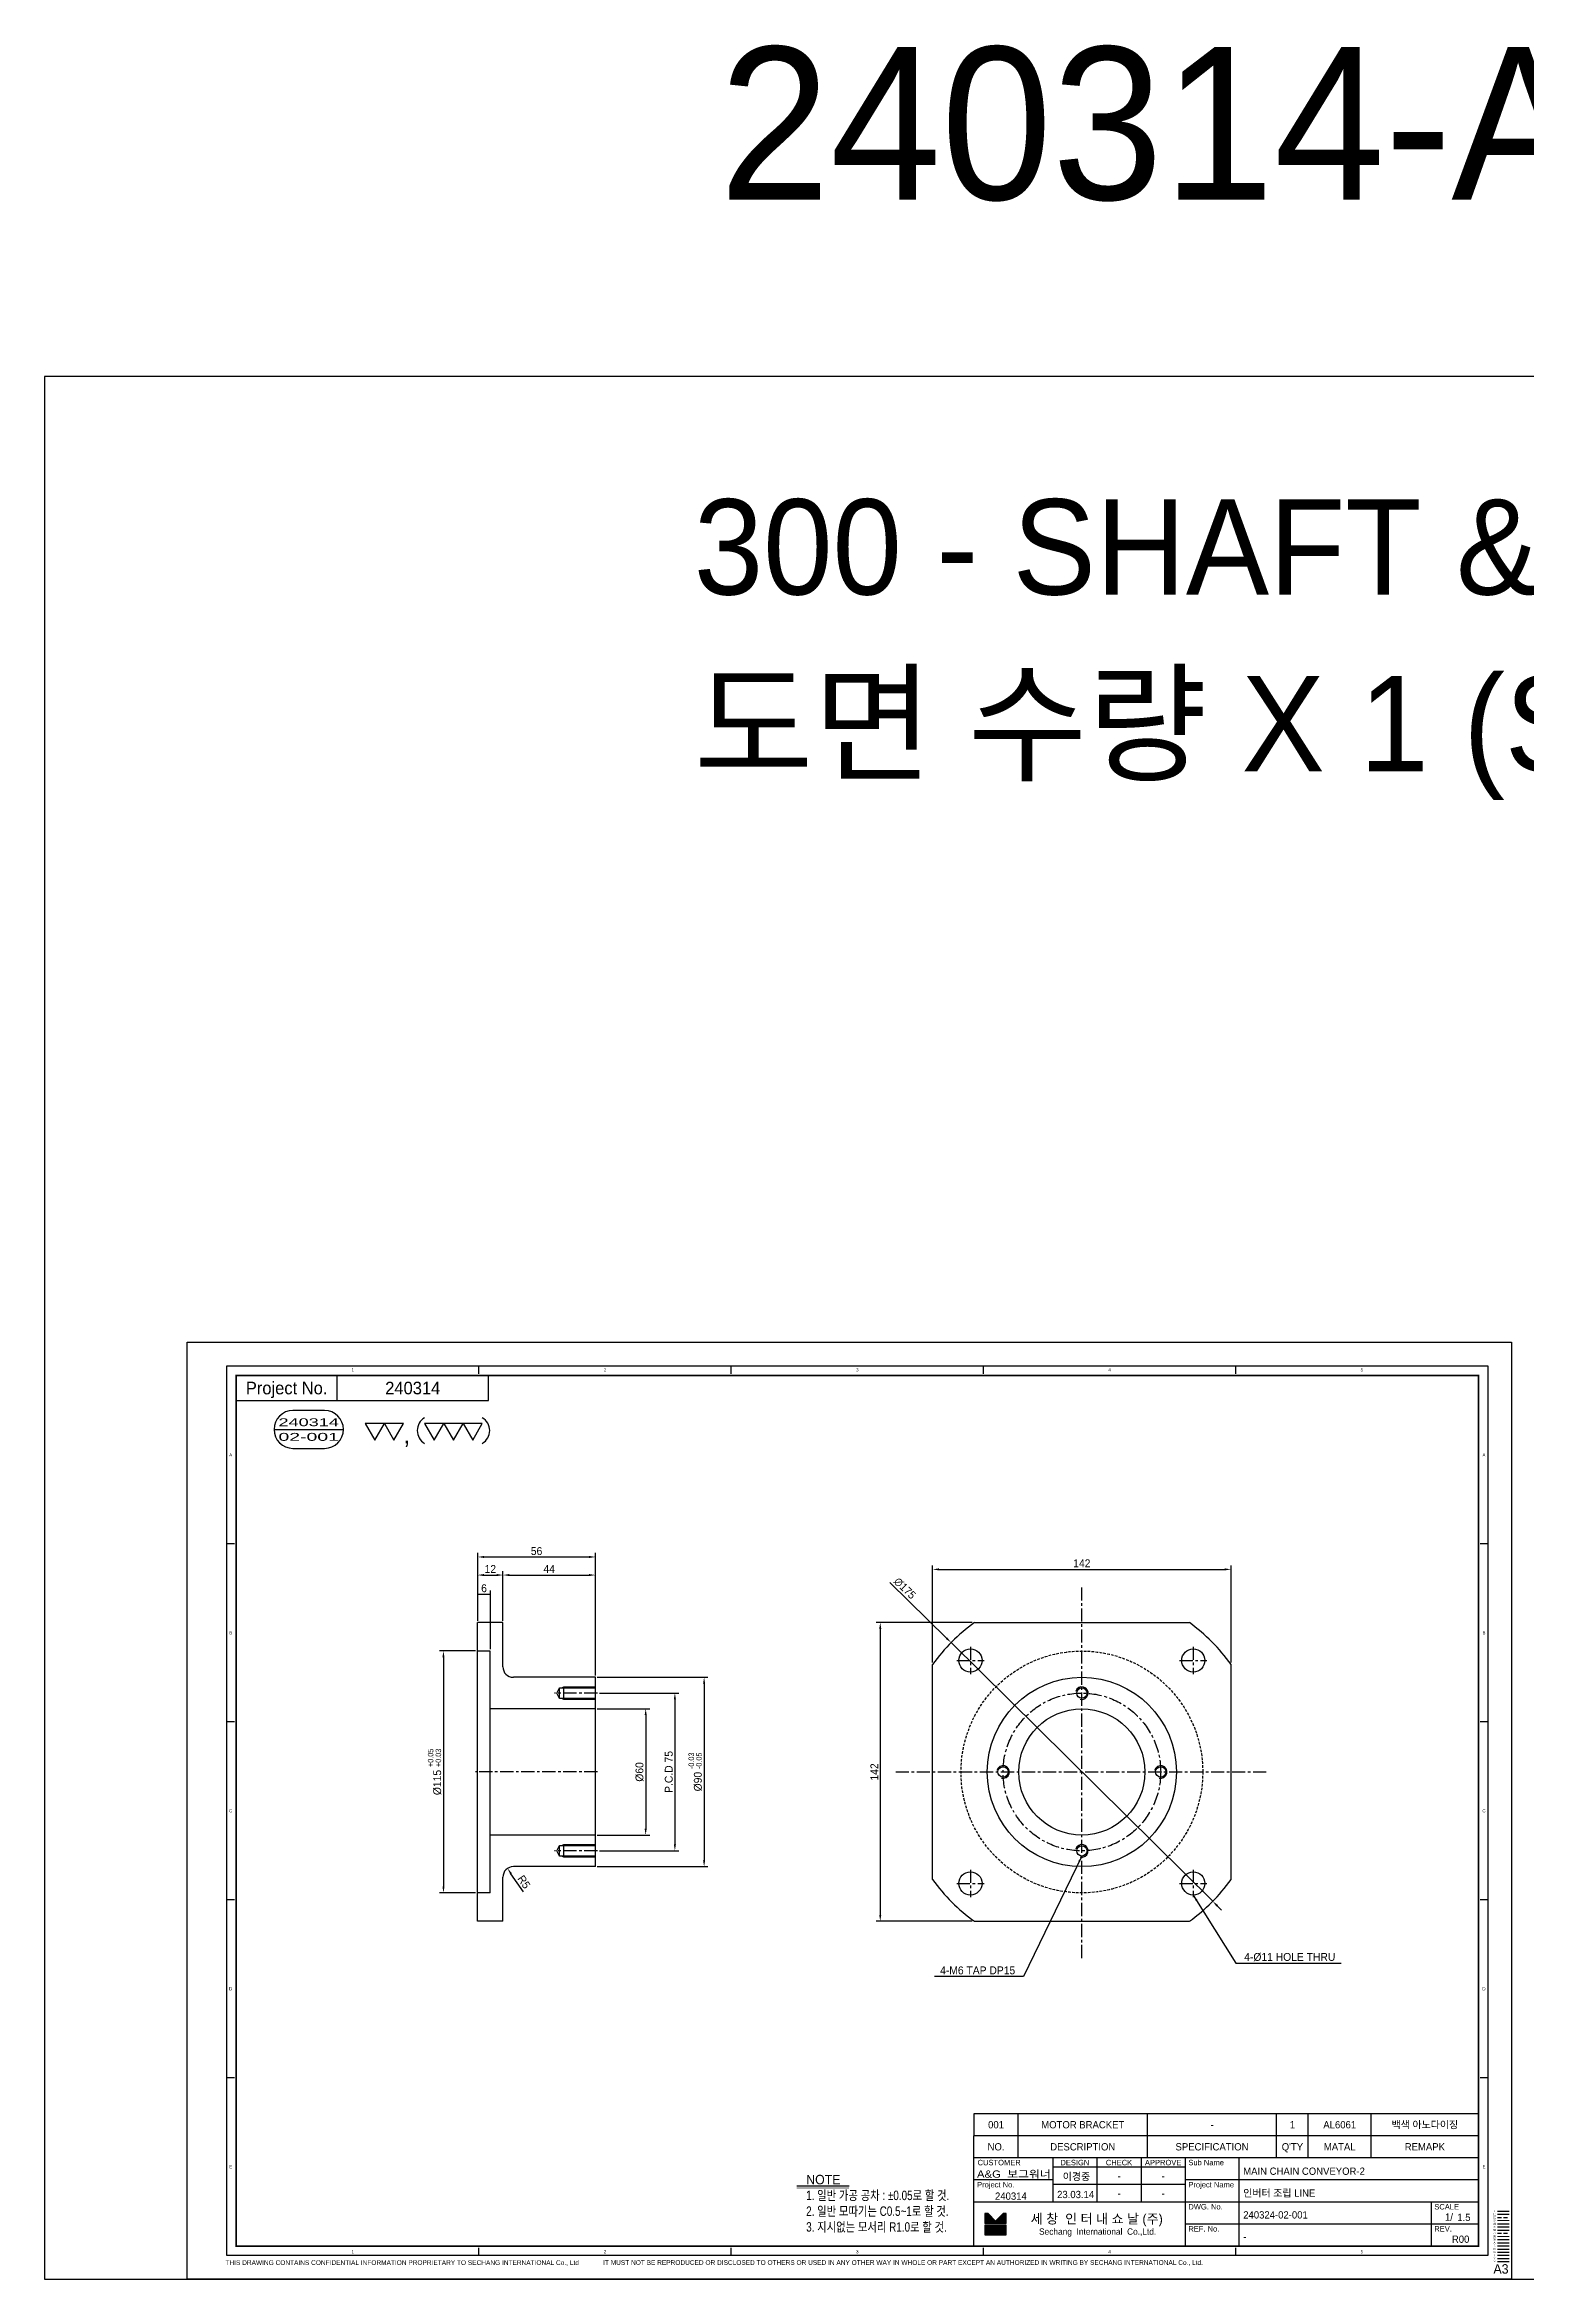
# Model space of a CAD drawing. Header units: inches. Extents: x 0 to 77285, y -118 to 40065.
# Drawn here: x 71277 to 71982, y 786 to 1849 of the extents above; entities that cross this region are included whole.
import ezdxf
from ezdxf.enums import TextEntityAlignment as Align

# ---------------------------------------------------------------- set-up
doc = ezdxf.new("R2010")
doc.units = ezdxf.units.IN
doc.header["$LTSCALE"] = 5
doc.header["$MEASUREMENT"] = 0
for name, pattern in [('CENTER', [2, 1.25, -0.25, 0.25, -0.25]), ('HIDDEN', [0.375, 0.25, -0.125]), ('PHANTOM', [2.5, 1.25, -0.25, 0.25, -0.25, 0.25, -0.25])]:
    doc.linetypes.add(name, pattern=pattern)
for name, color, linetype in [('11', 1, 'CENTER'), ('22', 2, 'HIDDEN'), ('44', 4, 'Continuous'), ('55', 5, 'Continuous'), ('66', 6, 'PHANTOM'), ('77', 40, 'HIDDEN'), ('99', 181, 'Continuous'), ('A', 8, 'Continuous'), ('B', 123, 'Continuous'), ('D', 3, 'Continuous'), ('G', 231, 'Continuous'), ('T', 3, 'Continuous'), ('VV', 1, 'Continuous'), ('Y', 60, 'Continuous')]:
    doc.layers.add(name, color=color, linetype=linetype)
doc.layers.add('33', color=3, linetype='PHANTOM', lineweight=9)
doc.layers.add('88', color=35, linetype='Continuous', lineweight=5)
doc.styles.add('SCI', font='')
doc.styles.get('SCI').set_extended_font_data('Gulim')
doc.dimstyles.new('SCH', dxfattribs={"dimtxt": 2.5, "dimasz": 2, "dimexe": 1.25, "dimexo": 0.625, "dimtad": 1, "dimdec": 8, "dimtxsty": 'SCI', "dimcen": 2.5, "dimclrd": 4, "dimclre": 4, "dimclrt": 7, "dimadec": 8, "dimazin": 2, "dimtfac": 1, "dimtdec": 8, "dimtmove": 0, "dimatfit": 3, "dimfxl": 1, "dimarcsym": 0})

# ---------------------------------------------------------------- blocks, each defined once
blk = doc.blocks.new('J2')
for p, q in [((0, 2.25), (-2.6, 2.25)), ((-2.6, 2.25), (-1.3, 0)), ((-1.3, 0), (0, 2.25)), ((2.6, 2.25), (0, 2.25)), ((0, 2.25), (1.3, 0)), ((1.3, 0), (2.6, 2.25))]:
    blk.add_line(p, q)
blk = doc.blocks.new('J3')
for p, q in [((-3.9, 2.25), (-2.6, 0)), ((-1.3, 2.25), (-3.9, 2.25)), ((-2.6, 0), (-1.3, 2.25)), ((-1.3, 2.25), (0, 0)), ((1.3, 2.25), (-1.3, 2.25)), ((0, 0), (1.3, 2.25)), ((1.3, 2.25), (2.6, 0)), ((3.9, 2.25), (1.3, 2.25)), ((2.6, 0), (3.9, 2.25))]:
    blk.add_line(p, q)
blk = doc.blocks.new('A$C645fd8c3')
at = {"linetype": 'Continuous'}
h = blk.add_hatch(dxfattribs=at)
h.set_pattern_fill('ANSI31', color=5, scale=0.563055, style=0)
h.set_pattern_definition([(45, (-482.600826, -378.99261), (-0.04976753, 0.04976753), [])])
h.paths.add_polyline_path([(259.73, -279.27), (259.73, -276.17), (258.74, -276.17), (256.35, -278.56), (253.96, -276.17), (252.97, -276.17), (252.97, -279.27)])
h.paths.add_polyline_path([(252.97, -279.83), (252.97, -282.93), (259.73, -282.93), (259.73, -279.83)])
at = {"color": 2}
for p, q in [((12.5, -289.5), (12.5, -7.5)), ((12.5, -7.5), (412.5, -7.5)), ((92.5, -10), (92.5, -7.5)), ((172.5, -10), (172.5, -7.5)), ((252.5, -10), (252.5, -7.5)), ((332.5, -10), (332.5, -7.5)), ((412.5, -7.5), (412.5, -289.5)), ((15, -63.9), (12.5, -63.9)), ((412.5, -63.9), (410, -63.9)), ((15, -120.3), (12.5, -120.3)), ((412.5, -120.3), (410, -120.3)), ((15, -176.7), (12.5, -176.7)), ((412.5, -176.7), (410, -176.7)), ((15, -233.1), (12.5, -233.1)), ((412.5, -233.1), (410, -233.1)), ((412.5, -289.5), (12.5, -289.5)), ((92.5, -289.5), (92.5, -287)), ((172.5, -289.5), (172.5, -287)), ((252.5, -289.5), (252.5, -287)), ((332.5, -289.5), (332.5, -287))]:
    blk.add_line(p, q, dxfattribs=at)
at = {"color": 40}
for p, q in [((47.5, -18.5), (47.5, -10.5)), ((95.5, -18.5), (95.5, -10.5))]:
    blk.add_line(p, q, dxfattribs=at)
at = {"color": 7, "linetype": 'Continuous'}
blk.add_line((27.52, -27.62), (49.52, -27.62), dxfattribs=at)
for p, q in [((409.5, -244.5), (249.5, -244.5)), ((249.5, -244.5), (249.5, -251.5)), ((249.5, -286.5), (249.5, -251.5)), ((409.5, -251.5), (249.5, -251.5)), ((409.5, -258.5), (249.5, -258.5)), ((316.5, -261.5), (274.5, -261.5)), ((316.5, -258.5), (316.5, -286.5)), ((316.5, -267), (274.5, -267)), ((415.59, -275.4), (419.2, -275.4))]:
    blk.add_line(p, q)
at = {"color": 3}
for p, q in [((263.5, -251.5), (263.5, -244.5)), ((304.5, -251.5), (304.5, -244.5)), ((345.5, -251.5), (345.5, -244.5)), ((355.5, -251.5), (355.5, -244.5)), ((375.5, -251.5), (375.5, -244.5)), ((263.5, -258.5), (263.5, -251.5)), ((304.5, -258.5), (304.5, -251.5)), ((345.5, -258.5), (345.5, -251.5)), ((355.5, -258.5), (355.5, -251.5)), ((375.5, -258.5), (375.5, -251.5)), ((274.5, -258.5), (274.5, -272.5)), ((288.5, -258.5), (288.5, -272.5)), ((302.5, -258.5), (302.5, -272.5)), ((333.5, -258.5), (333.5, -286.5)), ((274.5, -265.5), (249.5, -265.5)), ((409.58, -265.5), (316.5, -265.5)), ((409.5, -272.5), (249.5, -272.5)), ((409.58, -279.5), (316.5, -279.5))]:
    blk.add_line(p, q, dxfattribs=at)
at = {"color": 5, "linetype": 'Continuous'}
for p, q in [((252.97, -276.17), (252.97, -279.27)), ((253.96, -276.17), (252.97, -276.17)), ((253.96, -276.17), (256.35, -278.56)), ((258.74, -276.17), (256.35, -278.56)), ((259.73, -276.17), (258.74, -276.17)), ((259.73, -279.27), (259.73, -276.17)), ((259.73, -279.27), (252.97, -279.27)), ((252.97, -279.83), (252.97, -282.93)), ((259.73, -279.83), (252.97, -279.83)), ((252.97, -282.93), (259.73, -282.93)), ((259.73, -282.93), (259.73, -279.83))]:
    blk.add_line(p, q, dxfattribs=at)
at = {"color": 40, "const_width": 0.5}
blk.add_lwpolyline([(15.5, -286.5), (15.5, -10.5), (409.5, -10.5), (409.5, -286.5)], close=True, dxfattribs=at)
at = {"color": 40}
blk.add_lwpolyline([(15.5, -18.5), (95.5, -18.5)], dxfattribs=at)
blk.add_lwpolyline([(33.52, -21.62, 1), (33.52, -33.62), (43.52, -33.62, 1), (43.52, -21.62)], format="xyb", close=True)
at = {"const_width": 0.257}
blk.add_lwpolyline([(193.31, -268.04), (209.91, -268.04)], dxfattribs=at)
at = {"color": 3}
blk.add_lwpolyline([(193.31, -267.35), (209.91, -267.35)], dxfattribs=at)
for centre, start, end in [((77.61, -27.99), 120, 240), ((91.22, -27.99), 300, 60)]:
    blk.add_arc(centre, 4.69, start, end)
at = {"layer": '11'}
blk.add_line((415.59, -276.4), (419.2, -276.4), dxfattribs=at)
at = {"layer": '22'}
blk.add_line((415.59, -277.4), (419.2, -277.4), dxfattribs=at)
at = {"layer": '33'}
blk.add_line((415.59, -278.4), (419.2, -278.4), dxfattribs=at)
at = {"layer": '44'}
blk.add_line((415.59, -279.4), (419.2, -279.4), dxfattribs=at)
at = {"layer": '55'}
blk.add_line((415.59, -280.4), (419.2, -280.4), dxfattribs=at)
at = {"layer": '66'}
blk.add_line((415.59, -281.4), (419.2, -281.4), dxfattribs=at)
at = {"layer": '77'}
blk.add_line((415.59, -282.4), (419.2, -282.4), dxfattribs=at)
at = {"layer": '88'}
blk.add_line((415.59, -283.4), (419.2, -283.4), dxfattribs=at)
at = {"layer": '99'}
blk.add_line((415.59, -284.4), (419.2, -284.4), dxfattribs=at)
at = {"layer": 'A'}
blk.add_line((415.59, -285.4), (419.2, -285.4), dxfattribs=at)
at = {"layer": 'B'}
blk.add_line((415.59, -286.4), (419.2, -286.4), dxfattribs=at)
at = {"layer": 'D'}
blk.add_line((415.59, -287.4), (419.2, -287.4), dxfattribs=at)
at = {"layer": 'Defpoints', "color": 1}
blk.add_lwpolyline([(0, -297), (0, 0), (420, 0), (420, -297)], close=True, dxfattribs=at)
at = {"layer": 'G'}
blk.add_line((415.59, -288.4), (419.2, -288.4), dxfattribs=at)
at = {"layer": 'T'}
for p, q in [((394.5, -272.5), (394.5, -286.5)), ((415.59, -289.4), (419.2, -289.4))]:
    blk.add_line(p, q, dxfattribs=at)
at = {"layer": 'VV'}
blk.add_line((415.59, -291.4), (419.2, -291.4), dxfattribs=at)
at = {"layer": 'Y'}
blk.add_line((415.59, -290.4), (419.2, -290.4), dxfattribs=at)
at = {"xscale": 2.34375, "yscale": 2.34375, "zscale": 2.34375}
for name, p in [('J2', (62.5, -31.03)), ('J3', (84.42, -31.03))]:
    blk.add_blockref(name, p, dxfattribs=at)
at = {"style": 'SCI'}
for s, height, p in [('Project No.', 4, (31.5, -14.5)), (',', 5.86, (69.61, -29.14)), ('NO.', 2.308, (256.5, -255)), ('DESCRIPTION', 2.3077, (284, -255)), ('SPECIFICATION', 2.3077, (325, -255)), ("Q'TY", 2.308, (350.5, -255)), ('MATAL', 2.308, (365.5, -255)), ('REMAPK', 2.308, (392.5, -255)), ('DESIGN', 1.731, (281.5, -260)), ('CHECK', 1.731, (295.5, -260)), ('APPROVE', 1.731, (309.5, -260)), ('이경중', 2.308, (282, -264.44)), ('-', 2.31, (295.5, -264.25)), ('-', 2.31, (309.5, -264.25)), ('세 창  인 터 내 쇼 날 (주)', 3.0296, (288.44, -277.82)), ('0', 0.6, (414.6, -275.37)), ('Sechang  International  Co.,Ltd.', 2.0198, (288.72, -281.87))]:
    blk.add_text(s, height=height, dxfattribs=at).set_placement(p, align=Align.MIDDLE_CENTER)
at = {"color": 2, "style": 'SCI'}
for s, p in [('1', (52.5, -8.75)), ('2', (132.5, -8.75)), ('3', (212.5, -8.75)), ('4', (292.5, -8.75)), ('5', (372.5, -8.75)), ('A', (13.75, -35.7)), ('A', (411.25, -35.7)), ('B', (13.75, -92.1)), ('B', (411.25, -92.1)), ('C', (13.75, -148.5)), ('C', (411.25, -148.5)), ('D', (13.75, -204.9)), ('D', (411.25, -204.9)), ('E', (13.75, -261.3)), ('E', (411.25, -261.3)), ('E', (411.25, -261.3)), ('1', (52.5, -288.25)), ('2', (132.5, -288.25)), ('3', (212.5, -288.25)), ('4', (292.5, -288.25)), ('5', (372.5, -288.25))]:
    blk.add_text(s, height=1, dxfattribs=at).set_placement(p, align=Align.MIDDLE_CENTER)
at = {"style": 'SCI'}
for s, height, p in [('CUSTOMER', 1.731, (250.65, -260)), ('Sub Name', 1.731, (317.5, -260)), ('Project No.', 1.7308, (250.5, -267)), ('Project Name', 1.7308, (317.5, -267)), ('DWG. No.', 1.731, (317.5, -274)), ('SCALE', 1.731, (395.5, -274)), ('REF. No.', 1.731, (317.5, -281)), ('REV.', 1.731, (395.5, -281))]:
    blk.add_text(s, height=height, dxfattribs=at).set_placement(p, align=Align.MIDDLE_LEFT)
at = {"color": 40, "style": 'SCI'}
for s, height, p in [('-', 2.31, (295.5, -269.75)), ('-', 2.31, (309.5, -269.75)), ('1/', 2.308, (400.15, -277.29))]:
    blk.add_text(s, height=height, dxfattribs=at).set_placement(p, align=Align.MIDDLE_CENTER)
at = {"color": 3, "linetype": 'Continuous', "style": 'SCI'}
for s, p in [('THIS DRAWING CONTAINS CONFIDENTIAL INFORMATION PROPRIETARY TO SECHANG INTERNATIONAL Co., Ltd  ', (12.11, -292.46)), ('IT MUST NOT BE REPRODUCED OR DISCLOSED TO OTHERS OR USED IN ANY OTHER WAY IN WHOLE OR PART EXCEPT AN AUTHORIZED IN WRITING BY SECHANG INTERNATIONAL Co., Ltd.', (131.88, -292.43))]:
    blk.add_text(s, height=1.5, dxfattribs=at).set_placement(p)
at = {"color": 2, "style": 'SCI'}
blk.add_text('A3', height=3, dxfattribs=at).set_placement((419.05, -296.11), align=Align.BOTTOM_RIGHT)
at = {"color": 40, "insert": (196.28, -263.89), "char_height": 3, "attachment_point": 1, "style": 'SCI'}
blk.add_mtext_dynamic_manual_height_columns('NOTE{\\W0.8;\\P1. 일반 가공 공차 : %%P0.05로 할 것.\\P2. 일반 모따기는 C0.5~1로 할 것.\\P3. 지시없는 모서리 R1.0로 할 것.}', width=205.982, gutter_width=1.29, heights=[0], dxfattribs=at)
at = {"layer": '11', "style": 'SCI'}
blk.add_text('11', height=0.6, dxfattribs=at).set_placement((414.6, -276.37), align=Align.MIDDLE_CENTER)
at = {"layer": '22', "style": 'SCI'}
blk.add_text('22', height=0.6, dxfattribs=at).set_placement((414.6, -277.37), align=Align.MIDDLE_CENTER)
at = {"layer": '33', "style": 'SCI'}
blk.add_text('33', height=0.6, dxfattribs=at).set_placement((414.6, -278.37), align=Align.MIDDLE_CENTER)
at = {"layer": '44', "style": 'SCI'}
blk.add_text('44', height=0.6, dxfattribs=at).set_placement((414.6, -279.37), align=Align.MIDDLE_CENTER)
at = {"layer": '55', "style": 'SCI'}
blk.add_text('55', height=0.6, dxfattribs=at).set_placement((414.6, -280.37), align=Align.MIDDLE_CENTER)
at = {"layer": '66', "style": 'SCI'}
blk.add_text('66', height=0.6, dxfattribs=at).set_placement((414.6, -281.37), align=Align.MIDDLE_CENTER)
at = {"layer": '77', "style": 'SCI'}
blk.add_text('77', height=0.6, dxfattribs=at).set_placement((414.6, -282.37), align=Align.MIDDLE_CENTER)
at = {"layer": '88', "style": 'SCI'}
blk.add_text('88', height=0.6, dxfattribs=at).set_placement((414.6, -283.37), align=Align.MIDDLE_CENTER)
at = {"layer": '99', "style": 'SCI'}
blk.add_text('99', height=0.6, dxfattribs=at).set_placement((414.6, -284.37), align=Align.MIDDLE_CENTER)
at = {"layer": 'A', "style": 'SCI'}
blk.add_text('A', height=0.6, dxfattribs=at).set_placement((414.6, -285.37), align=Align.MIDDLE_CENTER)
at = {"layer": 'B', "style": 'SCI'}
blk.add_text('B', height=0.6, dxfattribs=at).set_placement((414.6, -286.37), align=Align.MIDDLE_CENTER)
at = {"layer": 'D', "style": 'SCI'}
blk.add_text('D', height=0.6, dxfattribs=at).set_placement((414.6, -287.37), align=Align.MIDDLE_CENTER)
at = {"layer": 'G', "style": 'SCI'}
blk.add_text('G', height=0.6, dxfattribs=at).set_placement((414.6, -288.37), align=Align.MIDDLE_CENTER)
at = {"layer": 'T', "style": 'SCI'}
blk.add_text('T', height=0.6, dxfattribs=at).set_placement((414.6, -289.37), align=Align.MIDDLE_CENTER)
at = {"layer": 'VV', "style": 'SCI'}
blk.add_text('V', height=0.6, dxfattribs=at).set_placement((414.6, -291.37), align=Align.MIDDLE_CENTER)
at = {"layer": 'Y', "style": 'SCI'}
blk.add_text('Y', height=0.6, dxfattribs=at).set_placement((414.6, -290.37), align=Align.MIDDLE_CENTER)
blk = doc.blocks.new('A$C3da74efd')
for p, q in [((-51.1, 71), (51.1, 71)), ((-71, -51.1), (-71, 51.1)), ((71, -51.1), (71, 51.1)), ((-51.1, -71), (51.1, -71))]:
    blk.add_line(p, q)
for centre, radius in [((-53, 53), 5.5), ((53, 53), 5.5), ((0, 0), 45), ((0, 37.5), 2.46), ((0, 0), 30), ((-37.5, 0), 2.46), ((37.5, 0), 2.46), ((0, -37.5), 2.46), ((-53, -53), 5.5), ((53, -53), 5.5)]:
    blk.add_circle(centre, radius)
for start, end in [(125.7643, 144.2357), (35.7643, 54.2357), (215.7643, 234.2357), (305.7643, 324.2357)]:
    blk.add_arc((0, 0), 87.5, start, end)
at = {"layer": '11'}
for p, q in [((0, -88.5), (0, 88.5)), ((-53, 59.5), (-53, 46.5)), ((53, 59.5), (53, 46.5)), ((-59.5, 53), (-46.5, 53)), ((46.5, 53), (59.5, 53)), ((-88.5, 0), (88.5, 0)), ((-59.5, -53), (-46.5, -53)), ((-53, -46.5), (-53, -59.5)), ((46.5, -53), (59.5, -53)), ((53, -46.5), (53, -59.5))]:
    blk.add_line(p, q, dxfattribs=at)
blk.add_circle((0, 0), 37.5, dxfattribs=at)
at = {"layer": '22'}
blk.add_circle((0, 0), 57.5, dxfattribs=at)
at = {"layer": 'T'}
for centre in [(0, 37.5), (-37.5, 0), (37.5, 0), (0, -37.5)]:
    blk.add_arc(centre, 3, 255, 165, dxfattribs=at)
blk = doc.blocks.new('A$Ca8d8dcbb')
for p, q in [((-12, 71), (0, 71)), ((-12, 71), (-12, 50)), ((0, 71), (0, -71)), ((-6, 57.5), (-6, -57.5)), ((-6, 57.5), (0, 57.5)), ((-56, 45), (-56, -45)), ((-56, 45), (-17, 45)), ((-56, 40), (-39, 40)), ((-39, 35), (-56, 35)), ((-41, 40.5), (-41, 34.5)), ((-39, 40), (-37.6, 37.5)), ((-39, 40), (-39, 35)), ((-37.6, 37.5), (-39, 35)), ((-56, 30), (-6, 30)), ((-56, -30), (-6, -30)), ((-56, -35), (-39, -35)), ((-39, -40), (-56, -40)), ((-41, -34.5), (-41, -40.5)), ((-39, -35), (-37.6, -37.5)), ((-39, -35), (-39, -40)), ((-37.6, -37.5), (-39, -40)), ((-56, -45), (-17, -45)), ((-12, -50), (-12, -71)), ((-6, -57.5), (0, -57.5)), ((-12, -71), (0, -71))]:
    blk.add_line(p, q)
for centre, start, end in [((-17, 50), 270, 0), ((-17, -50), 0, 90)]:
    blk.add_arc(centre, 5, start, end)
at = {"layer": '11'}
for p, q in [((-57, 37.5), (-36.6, 37.5)), ((-57, 0), (1, 0)), ((-57, -37.5), (-36.6, -37.5))]:
    blk.add_line(p, q, dxfattribs=at)
at = {"layer": 'T'}
for p, q in [((-56, 40.5), (-41, 40.5)), ((-41, 34.5), (-56, 34.5)), ((-41, 40.5), (-40.1, 40)), ((-40.1, 35), (-41, 34.5)), ((-56, -34.5), (-41, -34.5)), ((-41, -40.5), (-56, -40.5)), ((-41, -34.5), (-40.1, -35)), ((-40.1, -40), (-41, -40.5))]:
    blk.add_line(p, q, dxfattribs=at)
blk = doc.blocks.new('*D976')
at = {"color": 4, "lineweight": -2, "transparency": 16777216}
for p, q in [((71482.1, 1085.2), (71464.9, 1085.2)), ((71466.8, 1082.2), (71466.8, 973.2)), ((71482.1, 970.2), (71464.9, 970.2))]:
    blk.add_line(p, q, dxfattribs=at)
at = {"color": 4, "transparency": 16777216}
for points in [[(71466.3, 1082.2), (71467.3, 1082.2), (71466.8, 1085.2)], [(71466.3, 973.2), (71467.3, 973.2), (71466.8, 970.2)]]:
    blk.add_solid(points, dxfattribs=at)
at = {"layer": 'Defpoints', "color": 0, "transparency": 16777216}
for p in [(71483.1, 1085.2), (71466.8, 970.2), (71483.1, 970.2)]:
    blk.add_point(p, dxfattribs=at)
at = {"color": 7, "transparency": 16777216, "insert": (71462.6, 1027.7), "char_height": 3.75, "attachment_point": 5, "rotation": 90, "style": 'SCI'}
blk.add_mtext('%%C115 {\\H0.7x;\\S+0.05^ +0.03;} ', dxfattribs=at)
blk = doc.blocks.new('*D977')
at = {"color": 4, "lineweight": -2, "transparency": 16777216}
for p, q in [((71540, 1057.7), (71564.9, 1057.7)), ((71563, 1054.7), (71563, 1000.7)), ((71540, 997.7), (71564.9, 997.7))]:
    blk.add_line(p, q, dxfattribs=at)
at = {"color": 4, "transparency": 16777216}
for points in [[(71562.5, 1054.7), (71563.5, 1054.7), (71563, 1057.7)], [(71562.5, 1000.7), (71563.5, 1000.7), (71563, 997.7)]]:
    blk.add_solid(points, dxfattribs=at)
at = {"layer": 'Defpoints', "color": 0, "transparency": 16777216}
for p in [(71539.1, 1057.7), (71539.1, 997.7), (71563, 997.7)]:
    blk.add_point(p, dxfattribs=at)
at = {"color": 7, "transparency": 16777216, "insert": (71560.1, 1027.7), "char_height": 3.75, "attachment_point": 5, "rotation": 90, "style": 'SCI'}
blk.add_mtext('%%C60', dxfattribs=at)
blk = doc.blocks.new('*D978')
at = {"color": 4, "lineweight": -2, "transparency": 16777216}
for p, q in [((71541, 1065.2), (71578.7, 1065.2)), ((71576.9, 1062.2), (71576.9, 993.2)), ((71541, 990.2), (71578.7, 990.2))]:
    blk.add_line(p, q, dxfattribs=at)
at = {"color": 4, "transparency": 16777216}
for points in [[(71576.4, 1062.2), (71577.4, 1062.2), (71576.9, 1065.2)], [(71576.4, 993.2), (71577.4, 993.2), (71576.9, 990.2)]]:
    blk.add_solid(points, dxfattribs=at)
at = {"layer": 'Defpoints', "color": 0, "transparency": 16777216}
for p in [(71540.1, 1065.2), (71540.1, 990.2), (71576.9, 990.2)]:
    blk.add_point(p, dxfattribs=at)
at = {"color": 7, "transparency": 16777216, "insert": (71574, 1027.7), "char_height": 3.75, "attachment_point": 5, "rotation": 90, "style": 'SCI'}
blk.add_mtext('P.C.D 75', dxfattribs=at)
blk = doc.blocks.new('*D979')
at = {"color": 4, "lineweight": -2, "transparency": 16777216}
for p, q in [((71540, 1072.7), (71592.6, 1072.7)), ((71590.8, 1069.7), (71590.8, 985.7)), ((71540, 982.7), (71592.6, 982.7))]:
    blk.add_line(p, q, dxfattribs=at)
at = {"color": 4, "transparency": 16777216}
for points in [[(71590.3, 1069.7), (71591.3, 1069.7), (71590.8, 1072.7)], [(71590.3, 985.7), (71591.3, 985.7), (71590.8, 982.7)]]:
    blk.add_solid(points, dxfattribs=at)
at = {"layer": 'Defpoints', "color": 0, "transparency": 16777216}
for p in [(71539.1, 1072.7), (71539.1, 982.7), (71590.8, 982.7)]:
    blk.add_point(p, dxfattribs=at)
at = {"color": 7, "transparency": 16777216, "insert": (71586.6, 1027.7), "char_height": 3.75, "attachment_point": 5, "rotation": 90, "style": 'SCI'}
blk.add_mtext('%%C90 {\\H0.7x;\\S-0.03^ -0.05;} ', dxfattribs=at)
blk = doc.blocks.new('*D980')
at = {"color": 4, "lineweight": -2, "transparency": 16777216}
for p, q in [((71483.1, 1099.6), (71483.1, 1114)), ((71489.1, 1112.1), (71483.1, 1112.1)), ((71489.1, 1086.1), (71489.1, 1114))]:
    blk.add_line(p, q, dxfattribs=at)
at = {"layer": 'Defpoints', "color": 0, "transparency": 16777216}
for p in [(71483.1, 1112.1), (71483.1, 1098.7), (71489.1, 1085.2)]:
    blk.add_point(p, dxfattribs=at)
at = {"color": 7, "transparency": 16777216, "insert": (71486.1, 1115), "char_height": 3.75, "attachment_point": 5, "style": 'SCI'}
blk.add_mtext('6', dxfattribs=at)
blk = doc.blocks.new('*D981')
at = {"color": 4, "lineweight": -2, "transparency": 16777216}
for p, q in [((71483.1, 1099.6), (71483.1, 1123.2)), ((71486.1, 1121.3), (71492.1, 1121.3)), ((71495.1, 1099.6), (71495.1, 1123.2))]:
    blk.add_line(p, q, dxfattribs=at)
at = {"color": 4, "transparency": 16777216}
for points in [[(71486.1, 1121.8), (71486.1, 1120.8), (71483.1, 1121.3)], [(71492.1, 1121.8), (71492.1, 1120.8), (71495.1, 1121.3)]]:
    blk.add_solid(points, dxfattribs=at)
at = {"layer": 'Defpoints', "color": 0, "transparency": 16777216}
for p in [(71495.1, 1121.3), (71483.1, 1098.7), (71495.1, 1098.7)]:
    blk.add_point(p, dxfattribs=at)
at = {"color": 7, "transparency": 16777216, "insert": (71489.1, 1124.2), "char_height": 3.75, "attachment_point": 5, "style": 'SCI'}
blk.add_mtext('12', dxfattribs=at)
blk = doc.blocks.new('*D982')
at = {"color": 4, "lineweight": -2, "transparency": 16777216}
for p, q in [((71495.1, 1099.6), (71495.1, 1123.2)), ((71498.1, 1121.3), (71536.1, 1121.3)), ((71539.1, 1073.6), (71539.1, 1123.2))]:
    blk.add_line(p, q, dxfattribs=at)
at = {"color": 4, "transparency": 16777216}
for points in [[(71498.1, 1121.8), (71498.1, 1120.8), (71495.1, 1121.3)], [(71536.1, 1121.8), (71536.1, 1120.8), (71539.1, 1121.3)]]:
    blk.add_solid(points, dxfattribs=at)
at = {"layer": 'Defpoints', "color": 0, "transparency": 16777216}
for p in [(71539.1, 1121.3), (71495.1, 1098.7), (71539.1, 1072.7)]:
    blk.add_point(p, dxfattribs=at)
at = {"color": 7, "transparency": 16777216, "insert": (71517.1, 1124.2), "char_height": 3.75, "attachment_point": 5, "style": 'SCI'}
blk.add_mtext('44', dxfattribs=at)
blk = doc.blocks.new('*D983')
at = {"color": 4, "lineweight": -2, "transparency": 16777216}
for p, q in [((71483.1, 1099.6), (71483.1, 1131.8)), ((71486.1, 1129.9), (71536.1, 1129.9)), ((71539.1, 1073.6), (71539.1, 1131.8))]:
    blk.add_line(p, q, dxfattribs=at)
at = {"color": 4, "transparency": 16777216}
for points in [[(71486.1, 1130.4), (71486.1, 1129.4), (71483.1, 1129.9)], [(71536.1, 1130.4), (71536.1, 1129.4), (71539.1, 1129.9)]]:
    blk.add_solid(points, dxfattribs=at)
at = {"layer": 'Defpoints', "color": 0, "transparency": 16777216}
for p in [(71539.1, 1129.9), (71483.1, 1098.7), (71539.1, 1072.7)]:
    blk.add_point(p, dxfattribs=at)
at = {"color": 7, "transparency": 16777216, "insert": (71511.1, 1132.7), "char_height": 3.75, "attachment_point": 5, "style": 'SCI'}
blk.add_mtext('56', dxfattribs=at)
blk = doc.blocks.new('*D984')
at = {"color": 4, "lineweight": -2, "transparency": 16777216}
blk.add_line((71504.8, 970.7), (71498.9, 979.3), dxfattribs=at)
at = {"color": 4, "transparency": 16777216}
blk.add_solid([(71499.4, 979.6), (71498.5, 979.1), (71497.3, 981.8)], dxfattribs=at)
at = {"layer": 'Defpoints', "color": 0, "transparency": 16777216}
for p in [(71497.3, 981.8), (71500.1, 977.7)]:
    blk.add_point(p, dxfattribs=at)
at = {"color": 7, "transparency": 16777216, "insert": (71505.1, 975.4), "char_height": 3.75, "attachment_point": 5, "rotation": 303.8258, "style": 'SCI'}
blk.add_mtext('R5', dxfattribs=at)
blk = doc.blocks.new('*D985')
at = {"color": 4, "lineweight": -2, "transparency": 16777216}
for p, q in [((71699.5, 1079.8), (71699.5, 1125.9)), ((71702.5, 1124), (71838.5, 1124)), ((71841.5, 1079.8), (71841.5, 1125.9))]:
    blk.add_line(p, q, dxfattribs=at)
at = {"color": 4, "transparency": 16777216}
for points in [[(71702.5, 1124.5), (71702.5, 1123.5), (71699.5, 1124)], [(71838.5, 1124.5), (71838.5, 1123.5), (71841.5, 1124)]]:
    blk.add_solid(points, dxfattribs=at)
at = {"layer": 'Defpoints', "color": 0, "transparency": 16777216}
for p in [(71841.5, 1124), (71699.5, 1078.8), (71841.5, 1078.8)]:
    blk.add_point(p, dxfattribs=at)
at = {"color": 7, "transparency": 16777216, "insert": (71770.5, 1126.9), "char_height": 3.75, "attachment_point": 5, "style": 'SCI'}
blk.add_mtext('142', dxfattribs=at)
blk = doc.blocks.new('*D986')
at = {"color": 4, "lineweight": -2, "transparency": 16777216}
for p, q in [((71718.4, 1098.7), (71672.7, 1098.7)), ((71674.6, 1095.7), (71674.6, 959.7)), ((71718.4, 956.7), (71672.7, 956.7))]:
    blk.add_line(p, q, dxfattribs=at)
at = {"color": 4, "transparency": 16777216}
for points in [[(71674.1, 1095.7), (71675.1, 1095.7), (71674.6, 1098.7)], [(71674.1, 959.7), (71675.1, 959.7), (71674.6, 956.7)]]:
    blk.add_solid(points, dxfattribs=at)
at = {"layer": 'Defpoints', "color": 0, "transparency": 16777216}
for p in [(71719.4, 1098.7), (71674.6, 956.7), (71719.4, 956.7)]:
    blk.add_point(p, dxfattribs=at)
at = {"color": 7, "transparency": 16777216, "insert": (71671.8, 1027.7), "char_height": 3.75, "attachment_point": 5, "rotation": 90, "style": 'SCI'}
blk.add_mtext('142', dxfattribs=at)
blk = doc.blocks.new('*D987')
at = {"color": 4, "lineweight": -2, "transparency": 16777216}
for p, q in [((71679.2, 1117.8), (71706.1, 1091.3)), ((71832.8, 966.2), (71708.3, 1089.2)), ((71834.9, 964.1), (71837, 962))]:
    blk.add_line(p, q, dxfattribs=at)
at = {"color": 4, "transparency": 16777216}
for points in [[(71706.5, 1091.6), (71705.8, 1090.9), (71708.3, 1089.2)], [(71835.3, 964.4), (71834.5, 963.7), (71832.8, 966.2)]]:
    blk.add_solid(points, dxfattribs=at)
at = {"layer": 'Defpoints', "color": 0, "transparency": 16777216}
for p in [(71708.3, 1089.2), (71832.8, 966.2)]:
    blk.add_point(p, dxfattribs=at)
at = {"color": 7, "transparency": 16777216, "insert": (71686.3, 1115), "char_height": 3.75, "attachment_point": 5, "rotation": 315.3538, "style": 'SCI'}
blk.add_mtext('∅175', dxfattribs=at)

msp = doc.modelspace()

# ---------------------------------------------------------------- linework, layer by layer
msp.add_lwpolyline([(71277.07583024, 786.47465905), (74672.72150039, 786.47465905), (74672.72150039, 1691.07431801), (71277.07583024, 1691.07431801)], close=True)

# ---------------------------------------------------------------- block references
at = {"color": 3, "xscale": 1.5, "yscale": 1.5, "zscale": 1.5}
msp.add_blockref('A$C645fd8c3', (71344.93503237, 1231.97465905), dxfattribs=at)
msp.add_blockref('A$C3da74efd', (71770.5133881, 1027.68206761))
at = {"rotation": 180}
msp.add_blockref('A$Ca8d8dcbb', (71483.06247247, 1027.68206761), dxfattribs=at)

# ---------------------------------------------------------------- texts
at = {"style": 'SCI'}
for s, height, p in [('240314-A01 : MAIN CHAIN CONVEYOR - SHAFT & FLANGE', 72.5534594876, (71597.98741921, 1811.5402221)), ('300 - SHAFT & FLANGE', 45.3459121798, (71585.91585834, 1610.13849735)), ('도면 수량 X 1 (SET)수량으로 가공 제작 납품 할 것.', 45.3459121798, (71585.91585834, 1526.12946993))]:
    msp.add_text(s, height=height, dxfattribs=at).set_placement(p, align=Align.MIDDLE_LEFT)
for s, height, p in [('240314', 6, (71452.18503237, 1210.22465905)), ('001', 3.461538462, (71729.68503237, 859.97465905)), ('MOTOR BRACKET', 3.4615384615, (71770.93503237, 859.97467144)), ('1', 3.46153846, (71870.68503237, 859.97465905)), ('AL6061', 3.461538462, (71893.18503237, 859.97465905)), ('백색 아노다이징', 3.461538462, (71933.68503237, 859.97465905)), ('-', 3.46153846, (71832.43503237, 859.97465905))]:
    msp.add_text(s, height=height, dxfattribs=at).set_placement(p, align=Align.MIDDLE_CENTER)
for s, width, p, p2 in [('240314', 1.63101, (71388.31979089, 1192.08788448), (71417.05250052, 1192.08788448)), ('02-001', 1.60732, (71388.31979089, 1185.12934215), (71417.05250052, 1185.12934215))]:
    msp.add_text(s, height=3.75, dxfattribs=dict(at, width=width)).set_placement(p, p2, align=Align.FIT)
at = {"color": 40, "style": 'SCI'}
for s, height, p in [('MAIN CHAIN CONVEYOR-2', 3.4615384615, (71847.27861306, 837.87850521)), ('인버터 조립 LINE', 3.4615384615, (71847.27861306, 827.49388982)), ('240324-02-001', 3.4615384615, (71847.27861306, 817.10927444)), ('1.5', 3.461538462, (71949.12094178, 815.92658213)), ('-', 3.46153846, (71847.27861306, 806.72465905))]:
    msp.add_text(s, height=height, dxfattribs=at).set_placement(p, align=Align.MIDDLE_LEFT)
at = {"color": 40, "style": 'SCI', "width": 1.12551}
msp.add_text('A&G_보그워너', height=3.461538462, dxfattribs=at).set_placement((71720.6212795, 834.76809367), (71755.6956099, 834.76809367), align=Align.FIT)
at = {"color": 40, "style": 'SCI'}
for s, p in [('240314', (71736.74981624, 826.02273598)), ('23.03.14', (71767.549405, 826.80158213)), ('R00', (71950.70426314, 805.54196675))]:
    msp.add_text(s, height=3.461538462, dxfattribs=at).set_placement(p, align=Align.MIDDLE_CENTER)
at = {"color": 7, "char_height": 3.75, "style": 'SCI'}
for s, insert, attachment_point in [('4-M6 TAP DP15', (71738.80671347, 931.42934939), 9), ('4-%%c11 HOLE THRU', (71847.74243974, 937.72884503), 7)]:
    msp.add_mtext(s, dxfattribs=dict(at, insert=insert, attachment_point=attachment_point))

# ---------------------------------------------------------------- dimensions: what is measured, and where the dimension line sits
for base, p1, p2, picture, middle in [((71539.0624724686, 1129.8898321308), (71483.0624724686, 1098.6820676092), (71539.0624724686, 1072.6820676092), '*D983', (71511.0624724686, 1132.7497688818)), ((71495.0624724686, 1121.3486234914), (71483.0624724686, 1098.6820676092), (71495.0624724686, 1098.6820676092), '*D981', (71489.0624724686, 1124.2135535846)), ((71539.0624724686, 1121.3486234914), (71495.0624724686, 1098.6820676092), (71539.0624724686, 1072.6820676092), '*D982', (71517.0624724686, 1124.2110569135)), ((71841.5133880961, 1123.9936310129), (71699.5133880956, 1078.8215826635), (71841.5133880961, 1078.8215826635), '*D985', (71770.5133880958, 1126.8585611061)), ((71483.0624724686, 1112.0922885539), (71489.0624724686, 1085.1820676092), (71483.0624724686, 1098.6820676092), '*D980', (71486.0624724686, 1114.9522253049))]:
    dim = msp.add_linear_dim(base=base, p1=p1, p2=p2, dimstyle='SCH', override={"dimscale": 1.5})
    dim.commit()
    dim.dimension.update_dxf_attribs({"geometry": picture, "text_midpoint": middle})
dim = msp.add_diameter_dim_2p(p1=(71832.7661561836, 966.1935087924), p2=(71708.2606200076, 1089.1706264261), dimstyle='SCH', override={"dimscale": 1.5})
dim.commit()
dim.dimension.update_dxf_attribs({"geometry": '*D987', "text_midpoint": (71684.2625902286, 1112.8740585926), "dimtype": 163})
dim = msp.add_linear_dim(base=(71674.6236684709, 956.6820676092), p1=(71719.3738730412, 1098.6820676092), p2=(71719.3738730412, 956.6820676092), angle=90, dimstyle='SCH', override={"dimscale": 1.5})
dim.commit()
dim.dimension.update_dxf_attribs({"geometry": '*D986', "text_midpoint": (71671.7587383776, 1027.6820676092)})
for base, p1, p2, text, picture, middle in [((71466.7712166336, 970.1820676092), (71483.0624724686, 1085.1820676092), (71483.0624724686, 970.1820676092), '%%C<> {\\H0.7x;\\S+0.05^ +0.03;} ', '*D976', (71462.5649916003, 1027.6820676092)), ((71590.7682508644, 982.6820676092), (71539.0624724686, 1072.6820676092), (71539.0624724686, 982.6820676092), '%%C<> {\\H0.7x;\\S-0.03^ -0.05;} ', '*D979', (71586.5620258311, 1027.6820676092)), ((71576.8578564184, 990.1820676092), (71540.0624724686, 1065.1820676092), (71540.0624724686, 990.1820676092), 'P.C.D <>', '*D978', (71573.9954229963, 1027.6820676092)), ((71563.0310791146, 997.6820676092), (71539.0624724686, 1057.6820676092), (71539.0624724686, 997.6820676092), '%%C<>', '*D977', (71560.0762688616, 1027.6820676092))]:
    dim = msp.add_linear_dim(base=base, p1=p1, p2=p2, angle=90, text=text, dimstyle='SCH', override={"dimscale": 1.5})
    dim.commit()
    dim.dimension.update_dxf_attribs({"geometry": picture, "text_midpoint": middle})
dim = msp.add_radius_dim(center=(71500.0624724686, 977.6820676092), mpoint=(71497.2791213626, 981.8357354615), dimstyle='SCH', override={"dimscale": 1.5})
dim.commit()
dim.dimension.update_dxf_attribs({"geometry": '*D984', "text_midpoint": (71502.6865035929, 973.7661571438), "dimtype": 164})

# ---------------------------------------------------------------- leaders
at = {"annotation_type": 0, "has_hookline": 1}
for points, hookline_direction, text_width in [([(71770.5133881, 987.72333349), (71742.74421347, 930.49184939), (71739.74421347, 930.49184939)], 1, 38.47370173), ([(71823.5133881, 969.18206761), (71843.80493974, 936.79134503), (71846.80493974, 936.79134503)], 0, 46.1834221)]:
    msp.add_leader(points, dimstyle='SCH', override={"dimscale": 1.5, "dimgap": 0.625, "dimtad": 1}, dxfattribs=dict(at, hookline_direction=hookline_direction, text_width=text_width))

doc.saveas('drawing.dxf')
